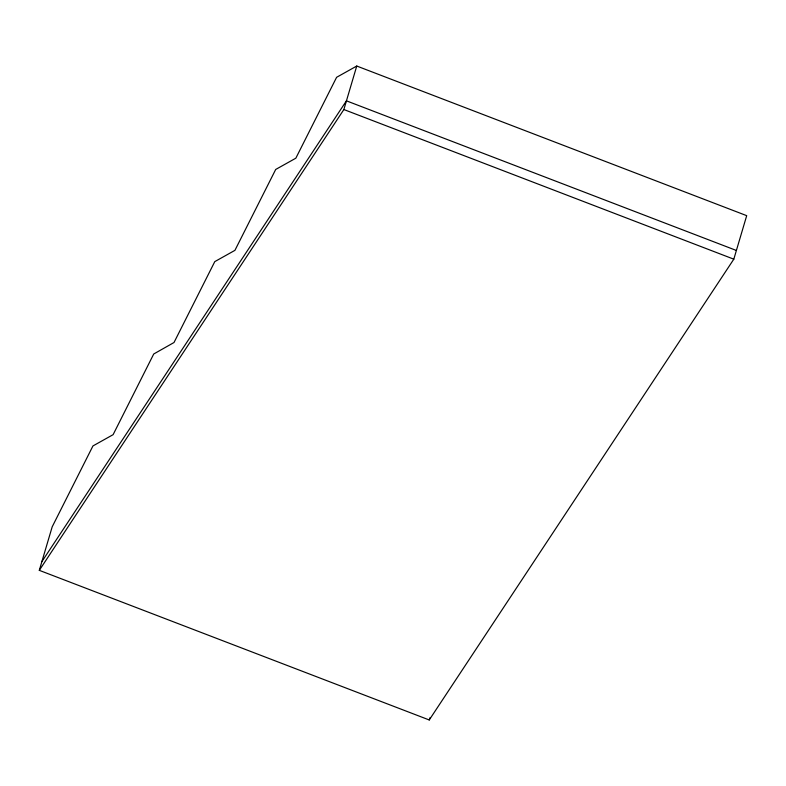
<?xml version="1.0" encoding="UTF-8"?>
<svg xmlns="http://www.w3.org/2000/svg" width="786" height="786" viewBox="0 0 786 786"><rect width="100%" height="100%" fill="white"/><g stroke="black" fill="none" stroke-linecap="round" stroke-linejoin="round"><path stroke-width="1.18" d="M39.3 570.341L52.19 526.826L92.954 445.937L113.105 434.668L153.732 353.995L174.011 342.509L214.784 261.62L234.926 250.351L275.699 169.462L295.841 158.192L336.605 77.303L356.756 66.034L746.7 215.659L733.81 259.174L429.244 719.966L39.3 570.341L343.865 109.539L356.756 66.034M429.244 719.966L429.893 717.795M41.874 561.636L346.439 100.834L736.394 250.469M343.865 109.539L733.81 259.174"/></g></svg>
